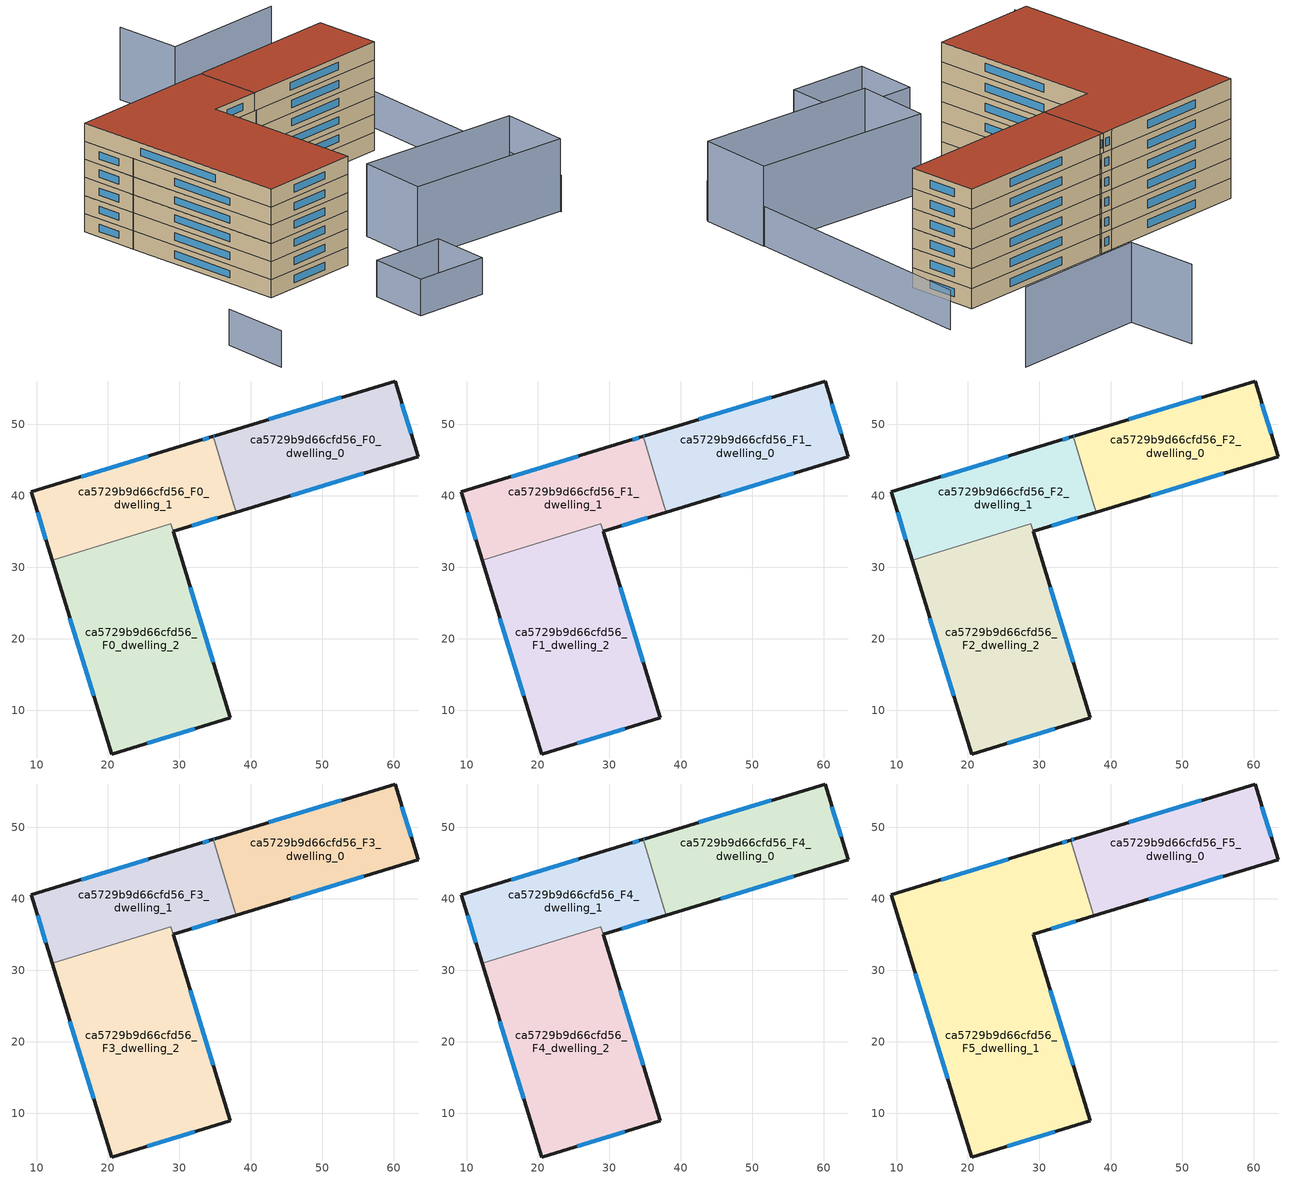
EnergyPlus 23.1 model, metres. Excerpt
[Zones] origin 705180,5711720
ca5729b9d66cfd56_F0_dwelling_0
 floor ground (EU_floor_Construction): 60.18,56.08 63.42,45.5 37.95,37.73 34.71,48.32 35,48.41 z0
 wall outside (EU_wall_Construction): 37.95,37.73 63.43,45.5 60.18,56.08 35,48.41 34.71,48.32 z0:3; 37.95,37.72,3 37.95,37.72,0 37.95,37.73,0; 37.63,38.78,3 37.63,38.78,0 37.63,38.77,0
 wall to ca5729b9d66cfd56_F0_dwelling_1 (EU_wall_Construction): 34.71,48.32 37.63,38.78 / 37.63,38.77 37.95,37.72 z0:3
 window (EU_Window_Construction): 34.91,48.38 34.8,48.34 / 52.64,53.78 42.54,50.7 / 62.45,48.67 61.15,52.92 / 45.58,40.05 55.8,43.17 z0.9:2.1
 roof outside (EU_roof_Construction): 63.42,45.5 37.95,37.73 34.71,48.32 37.95,37.72 z3
ca5729b9d66cfd56_F0_dwelling_1
 floor ground (EU_floor_Construction): 34.71,48.32 37.95,37.72 29.1,35.03 28.78,36.07 12.2,31 9.27,40.56 32.65,47.7 z0
 wall outside (EU_wall_Construction): 34.71,48.32 32.66,47.7 9.27,40.56 12.2,31 / 29.1,35.03 37.95,37.72 z0:3; 37.63,38.77,3 37.63,38.77,0 37.63,38.78,3
 wall to ca5729b9d66cfd56_F0_dwelling_2 (EU_wall_Construction): 12.2,31 28.78,36.07 29.1,35.03 z0:3
 window (EU_Window_Construction): 10.14,37.7 11.32,33.87 / 25.65,45.56 16.27,42.7 / 34.1,48.13 33.27,47.88 / 31.75,35.83 35.3,36.92 z0.9:2.1
ca5729b9d66cfd56_F0_dwelling_2
 floor ground (EU_floor_Construction): 28.78,36.07 37.1,8.93 20.51,3.88 12.2,31 z0
 wall outside (EU_wall_Construction): 12.2,31 20.51,3.88 37.1,8.93 29.1,35.02 z0:3; 29.1,35.02,3 29.1,35.02,0 29.1,35.03,0
 window (EU_Window_Construction): 34.71,16.74 31.5,27.21 / 25.48,5.39 32.13,7.42 / 14.69,22.88 18.02,12 z0.9:2.1
ca5729b9d66cfd56_F1_dwelling_0
 floor to ca5729b9d66cfd56_F0_dwelling_0 (EU_floor_Construction): 60.18,56.08 63.42,45.5 37.95,37.73 34.71,48.32 35,48.41 z3
 wall outside (EU_wall_Construction): 37.95,37.73 63.43,45.5 60.18,56.08 35,48.41 34.71,48.32 z3:6; 37.95,37.72,6 37.95,37.72,3 37.95,37.73,3; 37.63,38.78,6 37.63,38.78,3 37.63,38.77,3
 wall to ca5729b9d66cfd56_F1_dwelling_1 (EU_wall_Construction): 34.71,48.32 37.63,38.78 / 37.63,38.77 37.95,37.72 z3:6
 window (EU_Window_Construction): 34.91,48.38 34.8,48.34 / 52.64,53.78 42.54,50.7 / 62.45,48.67 61.15,52.92 / 45.58,40.05 55.8,43.17 z3.9:5.1
 roof outside (EU_roof_Construction): 63.42,45.5 37.95,37.73 34.71,48.32 37.95,37.72 z6
ca5729b9d66cfd56_F1_dwelling_1
 floor to ca5729b9d66cfd56_F0_dwelling_1 (EU_floor_Construction): 34.71,48.32 37.95,37.72 29.1,35.03 28.78,36.07 12.2,31 9.27,40.56 32.65,47.7 z3
 wall outside (EU_wall_Construction): 34.71,48.32 32.66,47.7 9.27,40.56 12.2,31 / 29.1,35.03 37.95,37.72 z3:6; 37.63,38.77,6 37.63,38.77,3 37.63,38.78,6
 wall to ca5729b9d66cfd56_F1_dwelling_2 (EU_wall_Construction): 12.2,31 28.78,36.07 29.1,35.03 z3:6
 window (EU_Window_Construction): 10.14,37.7 11.32,33.87 / 25.65,45.56 16.27,42.7 / 34.1,48.13 33.27,47.88 / 31.75,35.83 35.3,36.92 z3.9:5.1
ca5729b9d66cfd56_F1_dwelling_2
 floor to ca5729b9d66cfd56_F0_dwelling_2 (EU_floor_Construction): 28.78,36.07 37.1,8.93 20.51,3.88 12.2,31 z3
 wall outside (EU_wall_Construction): 12.2,31 20.51,3.88 37.1,8.93 29.1,35.02 z3:6; 29.1,35.02,6 29.1,35.02,3 29.1,35.03,3
 window (EU_Window_Construction): 34.71,16.74 31.5,27.21 / 25.48,5.39 32.13,7.42 / 14.69,22.88 18.02,12 z3.9:5.1
ca5729b9d66cfd56_F2_dwelling_0
 floor to ca5729b9d66cfd56_F1_dwelling_0 (EU_floor_Construction): 60.18,56.08 63.42,45.5 37.95,37.73 34.71,48.32 35,48.41 z6
 wall outside (EU_wall_Construction): 37.95,37.73 63.43,45.5 60.18,56.08 35,48.41 34.71,48.32 z6:9; 37.95,37.72,9 37.95,37.72,6 37.95,37.73,6; 37.63,38.78,9 37.63,38.78,6 37.63,38.77,6
 wall to ca5729b9d66cfd56_F2_dwelling_1 (EU_wall_Construction): 34.71,48.32 37.63,38.78 / 37.63,38.77 37.95,37.72 z6:9
 window (EU_Window_Construction): 34.91,48.38 34.8,48.34 / 52.64,53.78 42.54,50.7 / 62.45,48.67 61.15,52.92 / 45.58,40.05 55.8,43.17 z6.9:8.1
 roof outside (EU_roof_Construction): 63.42,45.5 37.95,37.73 34.71,48.32 37.95,37.72 z9
ca5729b9d66cfd56_F2_dwelling_1
 floor to ca5729b9d66cfd56_F1_dwelling_1 (EU_floor_Construction): 34.71,48.32 37.95,37.72 29.1,35.03 28.78,36.07 12.2,31 9.27,40.56 32.65,47.7 z6
 wall outside (EU_wall_Construction): 34.71,48.32 32.66,47.7 9.27,40.56 12.2,31 / 29.1,35.03 37.95,37.72 z6:9; 37.63,38.77,9 37.63,38.77,6 37.63,38.78,9
 wall to ca5729b9d66cfd56_F2_dwelling_2 (EU_wall_Construction): 12.2,31 28.78,36.07 29.1,35.03 z6:9
 window (EU_Window_Construction): 10.14,37.7 11.32,33.87 / 25.65,45.56 16.27,42.7 / 34.1,48.13 33.27,47.88 / 31.75,35.83 35.3,36.92 z6.9:8.1
ca5729b9d66cfd56_F2_dwelling_2
 floor to ca5729b9d66cfd56_F1_dwelling_2 (EU_floor_Construction): 28.78,36.07 37.1,8.93 20.51,3.88 12.2,31 z6
 wall outside (EU_wall_Construction): 12.2,31 20.51,3.88 37.1,8.93 29.1,35.02 z6:9; 29.1,35.02,9 29.1,35.02,6 29.1,35.03,6
 window (EU_Window_Construction): 34.71,16.74 31.5,27.21 / 25.48,5.39 32.13,7.42 / 14.69,22.88 18.02,12 z6.9:8.1
ca5729b9d66cfd56_F3_dwelling_0
 floor to ca5729b9d66cfd56_F2_dwelling_0 (EU_floor_Construction): 60.18,56.08 63.42,45.5 37.95,37.73 34.71,48.32 35,48.41 z9
 wall outside (EU_wall_Construction): 37.95,37.73 63.43,45.5 60.18,56.08 35,48.41 34.71,48.32 z9:12; 37.95,37.72,12 37.95,37.72,9 37.95,37.73,9; 37.63,38.78,12 37.63,38.78,9 37.63,38.77,9
 wall to ca5729b9d66cfd56_F3_dwelling_1 (EU_wall_Construction): 34.71,48.32 37.63,38.78 / 37.63,38.77 37.95,37.72 z9:12
 window (EU_Window_Construction): 34.91,48.38 34.8,48.34 / 52.64,53.78 42.54,50.7 / 62.45,48.67 61.15,52.92 / 45.58,40.05 55.8,43.17 z9.9:11.1
 roof outside (EU_roof_Construction): 63.42,45.5 37.95,37.73 34.71,48.32 37.95,37.72 z12
ca5729b9d66cfd56_F3_dwelling_1
 floor to ca5729b9d66cfd56_F2_dwelling_1 (EU_floor_Construction): 34.71,48.32 37.95,37.72 29.1,35.03 28.78,36.07 12.2,31 9.27,40.56 32.65,47.7 z9
 wall outside (EU_wall_Construction): 34.71,48.32 32.66,47.7 9.27,40.56 12.2,31 / 29.1,35.03 37.95,37.72 z9:12; 37.63,38.77,12 37.63,38.77,9 37.63,38.78,12
 wall to ca5729b9d66cfd56_F3_dwelling_2 (EU_wall_Construction): 12.2,31 28.78,36.07 29.1,35.03 z9:12
 window (EU_Window_Construction): 10.14,37.7 11.32,33.87 / 25.65,45.56 16.27,42.7 / 34.1,48.13 33.27,47.88 / 31.75,35.83 35.3,36.92 z9.9:11.1
ca5729b9d66cfd56_F3_dwelling_2
 floor to ca5729b9d66cfd56_F2_dwelling_2 (EU_floor_Construction): 28.78,36.07 37.1,8.93 20.51,3.88 12.2,31 z9
 wall outside (EU_wall_Construction): 12.2,31 20.51,3.88 37.1,8.93 29.1,35.02 z9:12; 29.1,35.02,12 29.1,35.02,9 29.1,35.03,9
 window (EU_Window_Construction): 34.71,16.74 31.5,27.21 / 25.48,5.39 32.13,7.42 / 14.69,22.88 18.02,12 z9.9:11.1
ca5729b9d66cfd56_F4_dwelling_0
 floor to ca5729b9d66cfd56_F3_dwelling_0 (EU_floor_Construction): 60.18,56.08 63.42,45.5 37.95,37.73 34.71,48.32 35,48.41 z12
 wall outside (EU_wall_Construction): 37.95,37.73 63.43,45.5 60.18,56.08 35,48.41 34.71,48.32 z12:15; 37.95,37.72,15 37.95,37.72,12 37.95,37.73,12; 37.63,38.78,15 37.63,38.78,12 37.63,38.77,12
 wall to ca5729b9d66cfd56_F4_dwelling_1 (EU_wall_Construction): 34.71,48.32 37.63,38.78 / 37.63,38.77 37.95,37.72 z12:15
 window (EU_Window_Construction): 34.91,48.38 34.8,48.34 / 52.64,53.78 42.54,50.7 / 62.45,48.67 61.15,52.92 / 45.58,40.05 55.8,43.17 z12.9:14.1
ca5729b9d66cfd56_F4_dwelling_1
 floor to ca5729b9d66cfd56_F3_dwelling_1 (EU_floor_Construction): 34.71,48.32 37.95,37.72 29.1,35.03 28.78,36.07 12.2,31 9.27,40.56 32.65,47.7 z12
 wall outside (EU_wall_Construction): 34.71,48.32 32.66,47.7 9.27,40.56 12.2,31 / 29.1,35.03 37.95,37.72 z12:15; 37.63,38.77,15 37.63,38.77,12 37.63,38.78,15
 wall to ca5729b9d66cfd56_F4_dwelling_2 (EU_wall_Construction): 12.2,31 28.78,36.07 29.1,35.03 z12:15
 window (EU_Window_Construction): 10.14,37.7 11.32,33.87 / 25.65,45.56 16.27,42.7 / 34.1,48.13 33.27,47.88 / 31.75,35.83 35.3,36.92 z12.9:14.1
ca5729b9d66cfd56_F4_dwelling_2
 floor to ca5729b9d66cfd56_F3_dwelling_2 (EU_floor_Construction): 28.78,36.07 37.1,8.93 20.51,3.88 12.2,31 z12
 wall outside (EU_wall_Construction): 12.2,31 20.51,3.88 37.1,8.93 29.1,35.02 z12:15; 29.1,35.02,15 29.1,35.02,12 29.1,35.03,12
 window (EU_Window_Construction): 34.71,16.74 31.5,27.21 / 25.48,5.39 32.13,7.42 / 14.69,22.88 18.02,12 z12.9:14.1
 roof outside (EU_roof_Construction): 37.1,8.93 28.78,36.07 12.2,31 28.78,36.07 z15
ca5729b9d66cfd56_F5_dwelling_0
 floor outside (EU_floor_Construction): 63.42,45.5 37.95,37.72 34.71,48.32 37.95,37.73 z15
 floor to ca5729b9d66cfd56_F4_dwelling_0 (EU_floor_Construction): 60.18,56.08 63.42,45.5 37.95,37.73 34.71,48.32 35,48.41 z15
 floor to ca5729b9d66cfd56_F4_dwelling_1 (EU_floor_Construction): 34.71,48.32 37.95,37.72 37.6,37.62 34.36,48.21 z15
 wall outside (EU_wall_Construction): 37.6,37.62 63.43,45.5 60.18,56.08 35,48.41 34.36,48.21 z15:18
 wall to ca5729b9d66cfd56_F5_dwelling_1 (EU_wall_Construction): 34.36,48.21 37.6,37.62 z15:18
 window (EU_Window_Construction): 52.64,53.78 42.54,50.7 / 62.45,48.67 61.15,52.92 / 45.33,39.98 55.69,43.14 / 34.81,48.35 34.55,48.27 z15.9:17.1
 roof outside (EU_roof_Construction): 63.43,45.5 60.18,56.08 35,48.41 34.36,48.21 37.6,37.62 z18
ca5729b9d66cfd56_F5_dwelling_1
 floor to ca5729b9d66cfd56_F4_dwelling_1 (EU_floor_Construction): 34.36,48.21 37.6,37.62 29.1,35.03 28.78,36.07 12.2,31 9.27,40.56 32.65,47.7 z15
 floor to ca5729b9d66cfd56_F4_dwelling_2 (EU_floor_Construction): 28.78,36.07 37.1,8.93 20.51,3.88 12.2,31 z15
 wall outside (EU_wall_Construction): 34.36,48.21 32.66,47.7 9.27,40.56 20.51,3.88 37.1,8.93 29.1,35.03 37.6,37.62 z15:18
 window (EU_Window_Construction): 31.65,35.8 35.05,36.84 / 34.71,16.74 31.5,27.21 / 25.48,5.39 32.13,7.42 / 12.63,29.58 17.15,14.86 / 25.65,45.56 16.27,42.7 / 33.85,48.06 33.17,47.85 z15.9:17.1
 roof outside (EU_roof_Construction): 37.1,8.93 29.1,35.03 37.6,37.62 34.36,48.21 32.66,47.7 9.27,40.56 20.51,3.88 z18
shading: 5.53,-8.85 8.06,-20.16 / 75.7,10.35 66.56,61.01 / 48.91,-11.27 36.58,-13.71 / 36.58,-13.71 34.65,-3.91 / 34.65,-3.91 46.97,-1.47 / 46.97,-1.47 48.91,-11.27 z0:6; 64.28,77.68 43.59,71.43 / 43.59,71.43 40.3,82.32 / 45.31,17.16 73.6,22.26 / 73.6,22.26 75.7,10.58 / 75.7,10.58 47.42,5.48 / 47.42,5.48 45.31,17.16 z0:12
[Building]
EU S2 Campaign: North Axis=0; Terrain=City; Solar Distribution=FullExterior
[Site:Location]
London: Latitude=51.5; Longitude=-0.5; Time Zone=0; Elevation=25
[SizingPeriod:WeatherFileDays]
AnnualSizingPeriod: Begin Month=1; Begin Day of Month=1; End Month=12; End Day of Month=31; Day of Week for Start Day=Monday; Use Weather File Daylight Saving Period=No; Use Weather File Rain and Snow Indicators=No
[MATERIAL]
EU_InternalMass_Material: Roughness=MediumRough; Thickness=0.1; Conductivity=1; Density=1800; Specific Heat=900; Thermal Absorptance=0.9; Solar Absorptance=0.7; Visible Absorptance=0.7
[MATERIAL:NOMASS] Roughness=MediumRough; Thermal Absorptance=0.9; Solar Absorptance=0.7; Visible Absorptance=0.7
Name | Thermal Resistance
EU_wall_NoMass | 1.04674
EU_roof_NoMass | 4.32442
EU_floor_NoMass | 2.04616
[WINDOWMATERIAL:SIMPLEGLAZINGSYSTEM]
EU_Window_SimpleGlazing: UFactor=4.25843; Solar Heat Gain Coefficient=0.85; Visible Transmittance=0.85
[CONSTRUCTION]
EU_wall_Construction: EU_wall_NoMass
EU_roof_Construction: EU_roof_NoMass
EU_floor_Construction: EU_floor_NoMass
EU_InternalMass_Construction: EU_InternalMass_Material
EU_Window_Construction: EU_Window_SimpleGlazing
[ZONE] Type=1; Multiplier=1; Ceiling Height=autocalculate; Floor Area=autocalculate; Part of Total Floor Area=Yes
Name | Volume
ca5729b9d66cfd56_F0_dwelling_0; ca5729b9d66cfd56_F1_dwelling_0; ca5729b9d66cfd56_F2_dwelling_0; ca5729b9d66cfd56_F3_dwelling_0; ca5729b9d66cfd56_F4_dwelling_0 | 884.576
ca5729b9d66cfd56_F5_dwelling_0 | 896.851
ca5729b9d66cfd56_F0_dwelling_1; ca5729b9d66cfd56_F1_dwelling_1; ca5729b9d66cfd56_F2_dwelling_1; ca5729b9d66cfd56_F3_dwelling_1; ca5729b9d66cfd56_F4_dwelling_1 | 827.528
ca5729b9d66cfd56_F5_dwelling_1 | 2291.64
ca5729b9d66cfd56_F0_dwelling_2; ca5729b9d66cfd56_F1_dwelling_2; ca5729b9d66cfd56_F2_dwelling_2; ca5729b9d66cfd56_F3_dwelling_2; ca5729b9d66cfd56_F4_dwelling_2 | 1476.29
[INTERNALMASS] Construction=EU_InternalMass_Construction
Name | Zone or ZoneList | Surface Area
ca5729b9d66cfd56_F0_dwelling_0_EU_InternalMass | ca5729b9d66cfd56_F0_dwelling_0 | 294.889
ca5729b9d66cfd56_F0_dwelling_1_EU_InternalMass | ca5729b9d66cfd56_F0_dwelling_1 | 275.828
ca5729b9d66cfd56_F0_dwelling_2_EU_InternalMass | ca5729b9d66cfd56_F0_dwelling_2 | 492.164
ca5729b9d66cfd56_F1_dwelling_0_EU_InternalMass | ca5729b9d66cfd56_F1_dwelling_0 | 294.889
ca5729b9d66cfd56_F1_dwelling_1_EU_InternalMass | ca5729b9d66cfd56_F1_dwelling_1 | 275.828
ca5729b9d66cfd56_F1_dwelling_2_EU_InternalMass | ca5729b9d66cfd56_F1_dwelling_2 | 492.164
ca5729b9d66cfd56_F2_dwelling_0_EU_InternalMass | ca5729b9d66cfd56_F2_dwelling_0 | 294.889
ca5729b9d66cfd56_F2_dwelling_1_EU_InternalMass | ca5729b9d66cfd56_F2_dwelling_1 | 275.828
ca5729b9d66cfd56_F2_dwelling_2_EU_InternalMass | ca5729b9d66cfd56_F2_dwelling_2 | 492.164
ca5729b9d66cfd56_F3_dwelling_0_EU_InternalMass | ca5729b9d66cfd56_F3_dwelling_0 | 294.889
ca5729b9d66cfd56_F3_dwelling_1_EU_InternalMass | ca5729b9d66cfd56_F3_dwelling_1 | 275.828
ca5729b9d66cfd56_F3_dwelling_2_EU_InternalMass | ca5729b9d66cfd56_F3_dwelling_2 | 492.164
ca5729b9d66cfd56_F4_dwelling_0_EU_InternalMass | ca5729b9d66cfd56_F4_dwelling_0 | 294.889
ca5729b9d66cfd56_F4_dwelling_1_EU_InternalMass | ca5729b9d66cfd56_F4_dwelling_1 | 275.828
ca5729b9d66cfd56_F4_dwelling_2_EU_InternalMass | ca5729b9d66cfd56_F4_dwelling_2 | 492.164
ca5729b9d66cfd56_F5_dwelling_0_EU_InternalMass | ca5729b9d66cfd56_F5_dwelling_0 | 298.948
ca5729b9d66cfd56_F5_dwelling_1_EU_InternalMass | ca5729b9d66cfd56_F5_dwelling_1 | 763.948
[OTHEREQUIPMENT] Fuel Type=Electricity; Design Level Calculation Method=Watts/Area; Power per Zone Floor Area=1; Fraction Latent=0; Fraction Radiant=0; Fraction Lost=0; Carbon Dioxide Generation Rate=0; EndUse Subcategory=EU_Step8_InternalGains
Name | Zone or ZoneList or Space or SpaceList | Schedule
EU_Step8_InternalGain_ca5729b9d66cfd56_F0_dwelling_0_f000 | ca5729b9d66cfd56_F0_dwelling_0 | EU_Step8_GainSchedule_ca5729b9d66cfd56_F0_dwelling_0_f000
EU_Step8_InternalGain_ca5729b9d66cfd56_F0_dwelling_1_f000 | ca5729b9d66cfd56_F0_dwelling_1 | EU_Step8_GainSchedule_ca5729b9d66cfd56_F0_dwelling_1_f000
EU_Step8_InternalGain_ca5729b9d66cfd56_F0_dwelling_2_f000 | ca5729b9d66cfd56_F0_dwelling_2 | EU_Step8_GainSchedule_ca5729b9d66cfd56_F0_dwelling_2_f000
EU_Step8_InternalGain_ca5729b9d66cfd56_F1_dwelling_0_f000 | ca5729b9d66cfd56_F1_dwelling_0 | EU_Step8_GainSchedule_ca5729b9d66cfd56_F1_dwelling_0_f000
EU_Step8_InternalGain_ca5729b9d66cfd56_F1_dwelling_1_f000 | ca5729b9d66cfd56_F1_dwelling_1 | EU_Step8_GainSchedule_ca5729b9d66cfd56_F1_dwelling_1_f000
EU_Step8_InternalGain_ca5729b9d66cfd56_F1_dwelling_2_f000 | ca5729b9d66cfd56_F1_dwelling_2 | EU_Step8_GainSchedule_ca5729b9d66cfd56_F1_dwelling_2_f000
EU_Step8_InternalGain_ca5729b9d66cfd56_F2_dwelling_0_f000 | ca5729b9d66cfd56_F2_dwelling_0 | EU_Step8_GainSchedule_ca5729b9d66cfd56_F2_dwelling_0_f000
EU_Step8_InternalGain_ca5729b9d66cfd56_F2_dwelling_1_f000 | ca5729b9d66cfd56_F2_dwelling_1 | EU_Step8_GainSchedule_ca5729b9d66cfd56_F2_dwelling_1_f000
EU_Step8_InternalGain_ca5729b9d66cfd56_F2_dwelling_2_f000 | ca5729b9d66cfd56_F2_dwelling_2 | EU_Step8_GainSchedule_ca5729b9d66cfd56_F2_dwelling_2_f000
EU_Step8_InternalGain_ca5729b9d66cfd56_F3_dwelling_0_f000 | ca5729b9d66cfd56_F3_dwelling_0 | EU_Step8_GainSchedule_ca5729b9d66cfd56_F3_dwelling_0_f000
EU_Step8_InternalGain_ca5729b9d66cfd56_F3_dwelling_1_f000 | ca5729b9d66cfd56_F3_dwelling_1 | EU_Step8_GainSchedule_ca5729b9d66cfd56_F3_dwelling_1_f000
EU_Step8_InternalGain_ca5729b9d66cfd56_F3_dwelling_2_f000 | ca5729b9d66cfd56_F3_dwelling_2 | EU_Step8_GainSchedule_ca5729b9d66cfd56_F3_dwelling_2_f000
EU_Step8_InternalGain_ca5729b9d66cfd56_F4_dwelling_0_f000 | ca5729b9d66cfd56_F4_dwelling_0 | EU_Step8_GainSchedule_ca5729b9d66cfd56_F4_dwelling_0_f000
EU_Step8_InternalGain_ca5729b9d66cfd56_F4_dwelling_1_f000 | ca5729b9d66cfd56_F4_dwelling_1 | EU_Step8_GainSchedule_ca5729b9d66cfd56_F4_dwelling_1_f000
EU_Step8_InternalGain_ca5729b9d66cfd56_F4_dwelling_2_f000 | ca5729b9d66cfd56_F4_dwelling_2 | EU_Step8_GainSchedule_ca5729b9d66cfd56_F4_dwelling_2_f000
EU_Step8_InternalGain_ca5729b9d66cfd56_F5_dwelling_0_f000 | ca5729b9d66cfd56_F5_dwelling_0 | EU_Step8_GainSchedule_ca5729b9d66cfd56_F5_dwelling_0_f000
EU_Step8_InternalGain_ca5729b9d66cfd56_F5_dwelling_1_f000 | ca5729b9d66cfd56_F5_dwelling_1 | EU_Step8_GainSchedule_ca5729b9d66cfd56_F5_dwelling_1_f000
[ZONEVENTILATION:DESIGNFLOWRATE] Schedule=EU_AlwaysOn; Design Flow Rate Calculation Method=AirChanges/Hour; Air Changes per Hour=0.488719; Ventilation Type=Natural; Fan Pressure Rise=0; Fan Total Efficiency=1; Constant Term Coefficient=1; Temperature Term Coefficient=0; Velocity Term Coefficient=0; Velocity Squared Term Coefficient=0; Minimum Indoor Temperature=-100; Maximum Indoor Temperature=100; Delta Temperature=-100; Minimum Outdoor Temperature=-100; Maximum Outdoor Temperature=100; Maximum Wind Speed=40
Name | Zone or ZoneList or Space or SpaceList
EU_ConstantAir_ca5729b9d66cfd56_F0_dwelling_0 | ca5729b9d66cfd56_F0_dwelling_0
EU_ConstantAir_ca5729b9d66cfd56_F0_dwelling_1 | ca5729b9d66cfd56_F0_dwelling_1
EU_ConstantAir_ca5729b9d66cfd56_F0_dwelling_2 | ca5729b9d66cfd56_F0_dwelling_2
EU_ConstantAir_ca5729b9d66cfd56_F1_dwelling_0 | ca5729b9d66cfd56_F1_dwelling_0
EU_ConstantAir_ca5729b9d66cfd56_F1_dwelling_1 | ca5729b9d66cfd56_F1_dwelling_1
EU_ConstantAir_ca5729b9d66cfd56_F1_dwelling_2 | ca5729b9d66cfd56_F1_dwelling_2
EU_ConstantAir_ca5729b9d66cfd56_F2_dwelling_0 | ca5729b9d66cfd56_F2_dwelling_0
EU_ConstantAir_ca5729b9d66cfd56_F2_dwelling_1 | ca5729b9d66cfd56_F2_dwelling_1
EU_ConstantAir_ca5729b9d66cfd56_F2_dwelling_2 | ca5729b9d66cfd56_F2_dwelling_2
EU_ConstantAir_ca5729b9d66cfd56_F3_dwelling_0 | ca5729b9d66cfd56_F3_dwelling_0
EU_ConstantAir_ca5729b9d66cfd56_F3_dwelling_1 | ca5729b9d66cfd56_F3_dwelling_1
EU_ConstantAir_ca5729b9d66cfd56_F3_dwelling_2 | ca5729b9d66cfd56_F3_dwelling_2
EU_ConstantAir_ca5729b9d66cfd56_F4_dwelling_0 | ca5729b9d66cfd56_F4_dwelling_0
EU_ConstantAir_ca5729b9d66cfd56_F4_dwelling_1 | ca5729b9d66cfd56_F4_dwelling_1
EU_ConstantAir_ca5729b9d66cfd56_F4_dwelling_2 | ca5729b9d66cfd56_F4_dwelling_2
EU_ConstantAir_ca5729b9d66cfd56_F5_dwelling_0 | ca5729b9d66cfd56_F5_dwelling_0
EU_ConstantAir_ca5729b9d66cfd56_F5_dwelling_1 | ca5729b9d66cfd56_F5_dwelling_1
[HVACTEMPLATE:THERMOSTAT] Constant Heating Setpoint=20; Constant Cooling Setpoint=50
EU_HeatOnly_ca5729b9d66cfd56_F0_dwelling_0; EU_HeatOnly_ca5729b9d66cfd56_F0_dwelling_1; EU_HeatOnly_ca5729b9d66cfd56_F0_dwelling_2; EU_HeatOnly_ca5729b9d66cfd56_F1_dwelling_0; EU_HeatOnly_ca5729b9d66cfd56_F1_dwelling_1; EU_HeatOnly_ca5729b9d66cfd56_F1_dwelling_2; EU_HeatOnly_ca5729b9d66cfd56_F2_dwelling_0; EU_HeatOnly_ca5729b9d66cfd56_F2_dwelling_1; EU_HeatOnly_ca5729b9d66cfd56_F2_dwelling_2; EU_HeatOnly_ca5729b9d66cfd56_F3_dwelling_0; EU_HeatOnly_ca5729b9d66cfd56_F3_dwelling_1; EU_HeatOnly_ca5729b9d66cfd56_F3_dwelling_2; EU_HeatOnly_ca5729b9d66cfd56_F4_dwelling_0; EU_HeatOnly_ca5729b9d66cfd56_F4_dwelling_1; EU_HeatOnly_ca5729b9d66cfd56_F4_dwelling_2; EU_HeatOnly_ca5729b9d66cfd56_F5_dwelling_0; EU_HeatOnly_ca5729b9d66cfd56_F5_dwelling_1
[HVACTEMPLATE:ZONE:IDEALLOADSAIRSYSTEM] System Availability Schedule=EU_AlwaysOn; Maximum Heating Supply Air Temperature=50; Minimum Cooling Supply Air Temperature=13; Maximum Heating Supply Air Humidity Ratio=0.0156; Minimum Cooling Supply Air Humidity Ratio=0.0077; Heating Limit=NoLimit; Cooling Limit=NoLimit; Heating Availability Schedule=EU_AlwaysOn; Cooling Availability Schedule=EU_CoolingOff; Dehumidification Control Type=ConstantSensibleHeatRatio; Cooling Sensible Heat Ratio=0.7; Dehumidification Setpoint=60; Humidification Control Type=None; Humidification Setpoint=30; Outdoor Air Method=None; Outdoor Air Flow Rate per Person=0.00944; Outdoor Air Flow Rate per Zone Floor Area=0; Outdoor Air Flow Rate per Zone=0; Demand Controlled Ventilation Type=None; Outdoor Air Economizer Type=NoEconomizer; Heat Recovery Type=None; Sensible Heat Recovery Effectiveness=0.7; Latent Heat Recovery Effectiveness=0.65
Name | Template Thermostat
ca5729b9d66cfd56_F0_dwelling_0 | EU_HeatOnly_ca5729b9d66cfd56_F0_dwelling_0
ca5729b9d66cfd56_F0_dwelling_1 | EU_HeatOnly_ca5729b9d66cfd56_F0_dwelling_1
ca5729b9d66cfd56_F0_dwelling_2 | EU_HeatOnly_ca5729b9d66cfd56_F0_dwelling_2
ca5729b9d66cfd56_F1_dwelling_0 | EU_HeatOnly_ca5729b9d66cfd56_F1_dwelling_0
ca5729b9d66cfd56_F1_dwelling_1 | EU_HeatOnly_ca5729b9d66cfd56_F1_dwelling_1
ca5729b9d66cfd56_F1_dwelling_2 | EU_HeatOnly_ca5729b9d66cfd56_F1_dwelling_2
ca5729b9d66cfd56_F2_dwelling_0 | EU_HeatOnly_ca5729b9d66cfd56_F2_dwelling_0
ca5729b9d66cfd56_F2_dwelling_1 | EU_HeatOnly_ca5729b9d66cfd56_F2_dwelling_1
ca5729b9d66cfd56_F2_dwelling_2 | EU_HeatOnly_ca5729b9d66cfd56_F2_dwelling_2
ca5729b9d66cfd56_F3_dwelling_0 | EU_HeatOnly_ca5729b9d66cfd56_F3_dwelling_0
ca5729b9d66cfd56_F3_dwelling_1 | EU_HeatOnly_ca5729b9d66cfd56_F3_dwelling_1
ca5729b9d66cfd56_F3_dwelling_2 | EU_HeatOnly_ca5729b9d66cfd56_F3_dwelling_2
ca5729b9d66cfd56_F4_dwelling_0 | EU_HeatOnly_ca5729b9d66cfd56_F4_dwelling_0
ca5729b9d66cfd56_F4_dwelling_1 | EU_HeatOnly_ca5729b9d66cfd56_F4_dwelling_1
ca5729b9d66cfd56_F4_dwelling_2 | EU_HeatOnly_ca5729b9d66cfd56_F4_dwelling_2
ca5729b9d66cfd56_F5_dwelling_0 | EU_HeatOnly_ca5729b9d66cfd56_F5_dwelling_0
ca5729b9d66cfd56_F5_dwelling_1 | EU_HeatOnly_ca5729b9d66cfd56_F5_dwelling_1
[SIZING:ZONE] Zone Cooling Design Supply Air Temperature Input Method=SupplyAirTemperature; Zone Cooling Design Supply Air Temperature=13; Zone Heating Design Supply Air Temperature Input Method=SupplyAirTemperature; Zone Heating Design Supply Air Temperature=50; Zone Cooling Design Supply Air Humidity Ratio=0.008; Zone Heating Design Supply Air Humidity Ratio=0.008; Cooling Design Air Flow Method=DesignDay; Cooling Design Air Flow Rate=0; Cooling Minimum Air Flow per Zone Floor Area=0.000762; Cooling Minimum Air Flow=0; Cooling Minimum Air Flow Fraction=0.2; Heating Design Air Flow Method=DesignDay; Heating Design Air Flow Rate=0; Heating Maximum Air Flow per Zone Floor Area=0.002032; Heating Maximum Air Flow=0.141576; Heating Maximum Air Flow Fraction=0.3; Account for Dedicated Outdoor Air System=No; Dedicated Outdoor Air System Control Strategy=NeutralSupplyAir; Dedicated Outdoor Air Low Setpoint Temperature for Design=autosize; Dedicated Outdoor Air High Setpoint Temperature for Design=autosize; Zone Load Sizing Method=Sensible Load Only No Latent Load; Zone Latent Cooling Design Supply Air Humidity Ratio Input Method=HumidityRatioDifference; Zone Cooling Design Supply Air Humidity Ratio Difference=0.005; Zone Latent Heating Design Supply Air Humidity Ratio Input Method=HumidityRatioDifference; Zone Humidification Design Supply Air Humidity Ratio Difference=0.005
ca5729b9d66cfd56_F0_dwelling_0; ca5729b9d66cfd56_F0_dwelling_1; ca5729b9d66cfd56_F0_dwelling_2; ca5729b9d66cfd56_F1_dwelling_0; ca5729b9d66cfd56_F1_dwelling_1; ca5729b9d66cfd56_F1_dwelling_2; ca5729b9d66cfd56_F2_dwelling_0; ca5729b9d66cfd56_F2_dwelling_1; ca5729b9d66cfd56_F2_dwelling_2; ca5729b9d66cfd56_F3_dwelling_0; ca5729b9d66cfd56_F3_dwelling_1; ca5729b9d66cfd56_F3_dwelling_2; ca5729b9d66cfd56_F4_dwelling_0; ca5729b9d66cfd56_F4_dwelling_1; ca5729b9d66cfd56_F4_dwelling_2; ca5729b9d66cfd56_F5_dwelling_0; ca5729b9d66cfd56_F5_dwelling_1
[SCHEDULE:CONSTANT]
Name | Hourly Value
EU_AlwaysOn | 1
EU_CoolingOff | 0
[SCHEDULE:FILE] Column Number=1; Rows to Skip at Top=0; Number of Hours of Data=8760; Column Separator=Comma; Interpolate to Timestep=No; Minutes per Item=60; Adjust Schedule for Daylight Savings=Yes
Name | File
EU_Step8_GainSchedule_ca5729b9d66cfd56_F0_dwelling_0_f000 | ../../schedules/ca5729b9d66cfd56/ca5729b9d66cfd56_F0_dwelling_0_f000_gain.csv
EU_Step8_GainSchedule_ca5729b9d66cfd56_F0_dwelling_1_f000 | ../../schedules/ca5729b9d66cfd56/ca5729b9d66cfd56_F0_dwelling_1_f000_gain.csv
EU_Step8_GainSchedule_ca5729b9d66cfd56_F0_dwelling_2_f000 | ../../schedules/ca5729b9d66cfd56/ca5729b9d66cfd56_F0_dwelling_2_f000_gain.csv
EU_Step8_GainSchedule_ca5729b9d66cfd56_F1_dwelling_0_f000 | ../../schedules/ca5729b9d66cfd56/ca5729b9d66cfd56_F1_dwelling_0_f000_gain.csv
EU_Step8_GainSchedule_ca5729b9d66cfd56_F1_dwelling_1_f000 | ../../schedules/ca5729b9d66cfd56/ca5729b9d66cfd56_F1_dwelling_1_f000_gain.csv
EU_Step8_GainSchedule_ca5729b9d66cfd56_F1_dwelling_2_f000 | ../../schedules/ca5729b9d66cfd56/ca5729b9d66cfd56_F1_dwelling_2_f000_gain.csv
EU_Step8_GainSchedule_ca5729b9d66cfd56_F2_dwelling_0_f000 | ../../schedules/ca5729b9d66cfd56/ca5729b9d66cfd56_F2_dwelling_0_f000_gain.csv
EU_Step8_GainSchedule_ca5729b9d66cfd56_F2_dwelling_1_f000 | ../../schedules/ca5729b9d66cfd56/ca5729b9d66cfd56_F2_dwelling_1_f000_gain.csv
EU_Step8_GainSchedule_ca5729b9d66cfd56_F2_dwelling_2_f000 | ../../schedules/ca5729b9d66cfd56/ca5729b9d66cfd56_F2_dwelling_2_f000_gain.csv
EU_Step8_GainSchedule_ca5729b9d66cfd56_F3_dwelling_0_f000 | ../../schedules/ca5729b9d66cfd56/ca5729b9d66cfd56_F3_dwelling_0_f000_gain.csv
EU_Step8_GainSchedule_ca5729b9d66cfd56_F3_dwelling_1_f000 | ../../schedules/ca5729b9d66cfd56/ca5729b9d66cfd56_F3_dwelling_1_f000_gain.csv
EU_Step8_GainSchedule_ca5729b9d66cfd56_F3_dwelling_2_f000 | ../../schedules/ca5729b9d66cfd56/ca5729b9d66cfd56_F3_dwelling_2_f000_gain.csv
EU_Step8_GainSchedule_ca5729b9d66cfd56_F4_dwelling_0_f000 | ../../schedules/ca5729b9d66cfd56/ca5729b9d66cfd56_F4_dwelling_0_f000_gain.csv
EU_Step8_GainSchedule_ca5729b9d66cfd56_F4_dwelling_1_f000 | ../../schedules/ca5729b9d66cfd56/ca5729b9d66cfd56_F4_dwelling_1_f000_gain.csv
EU_Step8_GainSchedule_ca5729b9d66cfd56_F4_dwelling_2_f000 | ../../schedules/ca5729b9d66cfd56/ca5729b9d66cfd56_F4_dwelling_2_f000_gain.csv
EU_Step8_GainSchedule_ca5729b9d66cfd56_F5_dwelling_0_f000 | ../../schedules/ca5729b9d66cfd56/ca5729b9d66cfd56_F5_dwelling_0_f000_gain.csv
EU_Step8_GainSchedule_ca5729b9d66cfd56_F5_dwelling_1_f000 | ../../schedules/ca5729b9d66cfd56/ca5729b9d66cfd56_F5_dwelling_1_f000_gain.csv
